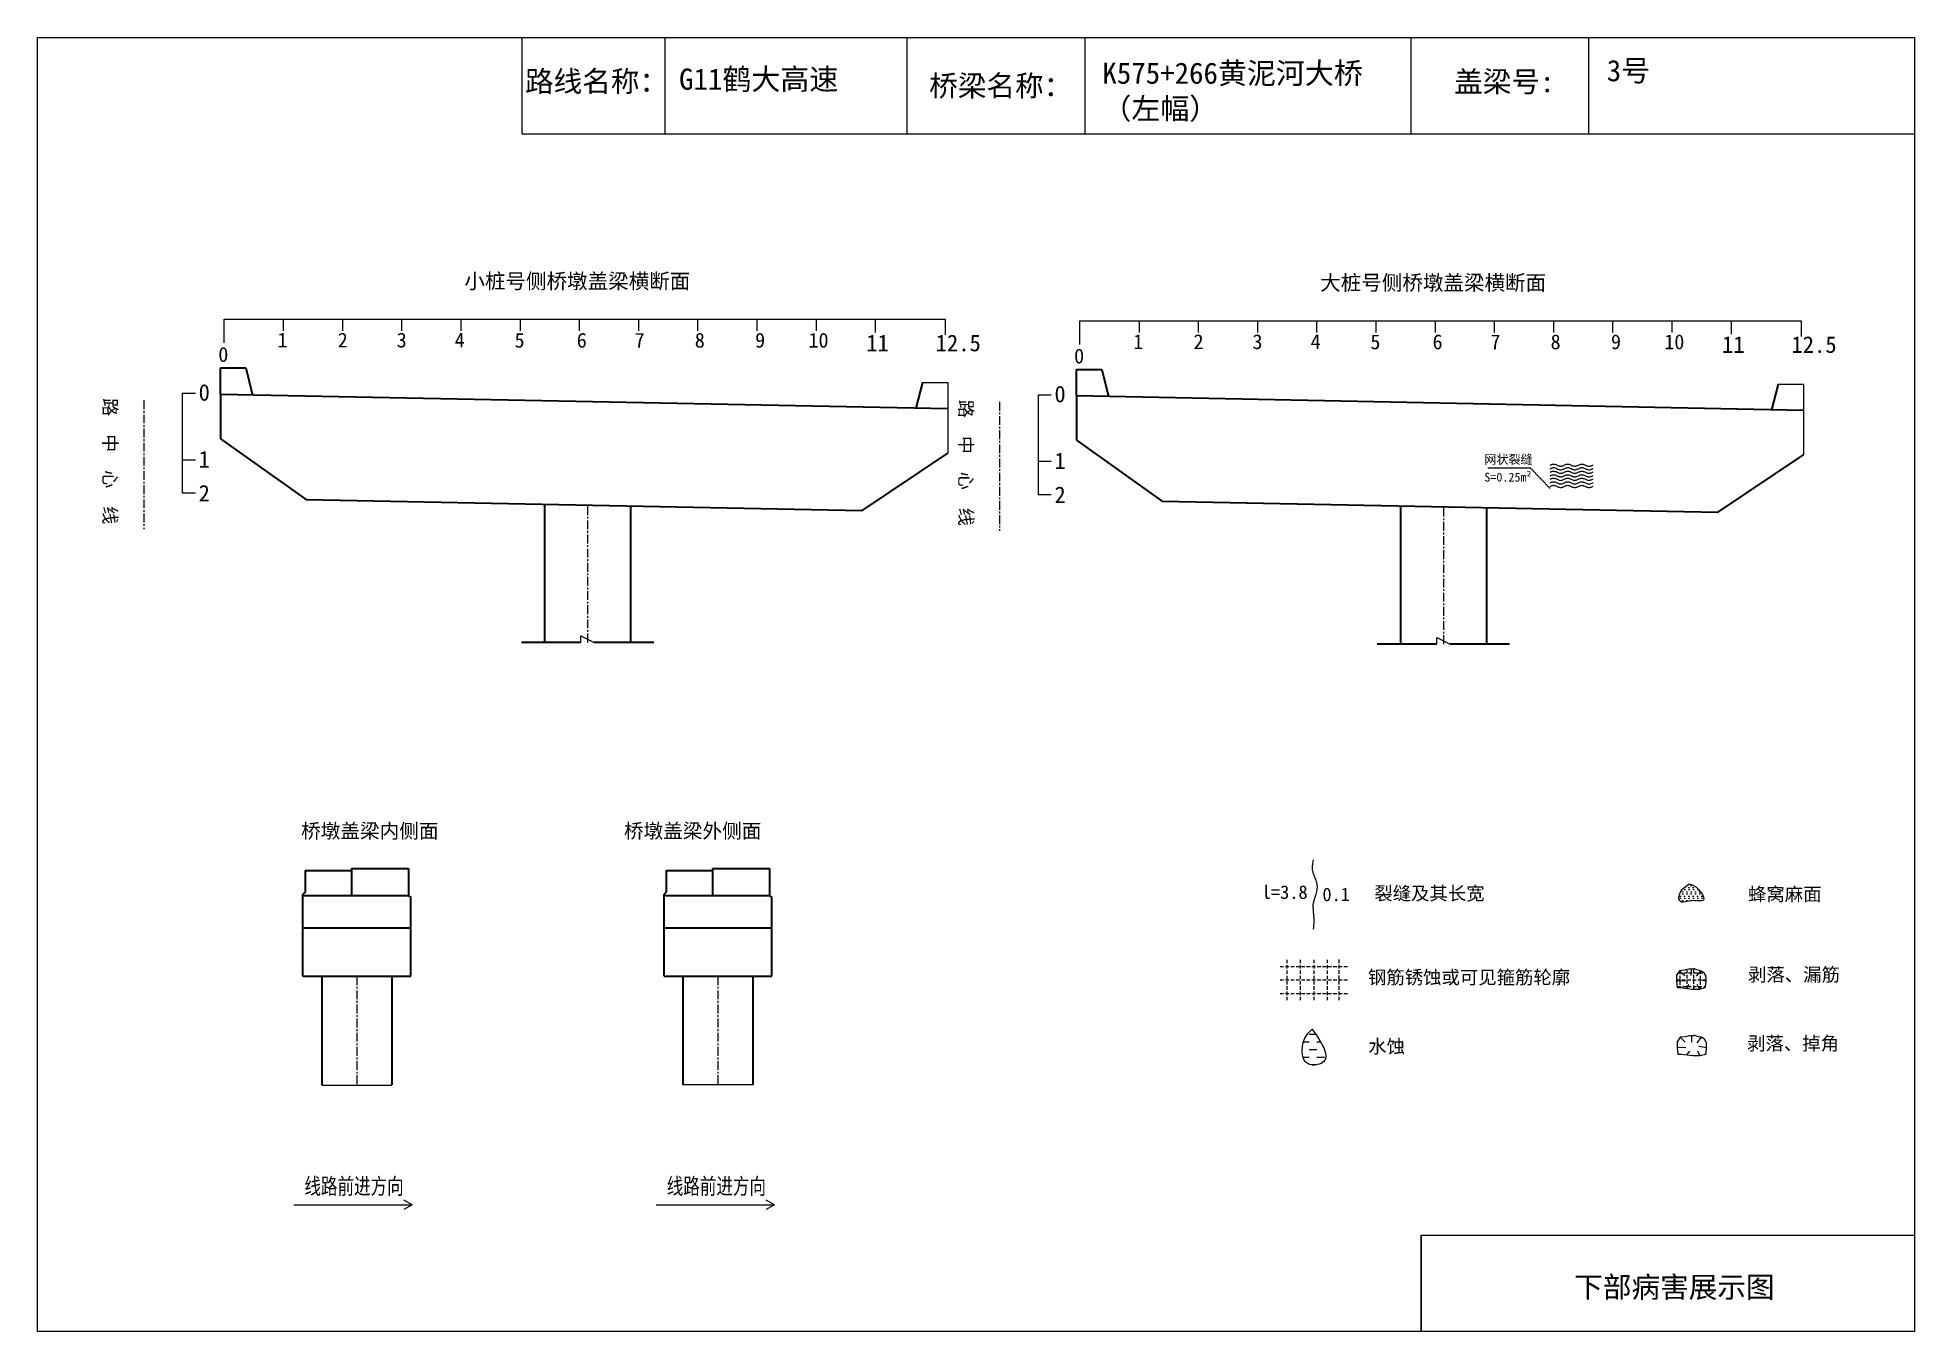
# Model space of a CAD drawing. Header units: millimetres. Extents: x 0 to 530, y 0 to 366.
import ezdxf
from ezdxf.enums import TextEntityAlignment as Align

# ---------------------------------------------------------------- set-up
doc = ezdxf.new("R2010")
doc.units = ezdxf.units.MM
for name, pattern in [('CENTER', [2, 1.25, -0.25, 0.25, -0.25]), ('DASHED', [0.75, 0.5, -0.25]), ('EBG_CENTER', [1.1, 0.8, -0.15, 0, -0.15])]:
    doc.linetypes.add(name, pattern=pattern)
doc.layers.add('Center', color=3, linetype='EBG_CENTER', lineweight=18)
doc.layers.add('中粗实线', color=4, linetype='Continuous', lineweight=35)
for name, color, linetype in [('加固措施', 7, 'Continuous'), ('图层1', 7, 'Continuous'), ('文字', 1, 'Continuous'), ('病害', 5, 'Continuous')]:
    doc.layers.add(name, color=color, linetype=linetype)
doc.styles.add('HAN', font='', dxfattribs={"width": 0.75})
doc.styles.get("Standard").update_dxf_attribs({"font": 'simsun.ttc', "height": 4.25})
doc.styles.add('汉字', font='')
doc.styles.get('HAN').set_extended_font_data('SimSun')
doc.styles.get('汉字').set_extended_font_data('SimSun')

# ---------------------------------------------------------------- blocks, each defined once
blk = doc.blocks.new('88888')
for p, q in [((1245.415, -3599.279), (1245.261, -3599.19)), ((1243.215, -3599.279), (1245.415, -3599.279)), ((1245.415, -3599.279), (1245.261, -3599.367))]:
    blk.add_line(p, q)
at = {"layer": '文字', "color": 0, "style": 'HAN', "width": 0.75}
blk.add_text('线路前进方向', height=0.3, dxfattribs=at).set_placement((1244.335, -3599.082), align=Align.CENTER)
blk = doc.blocks.new('adfsd')
at = {"lineweight": -2, "ltscale": 0.5}
for p, q in [((1140.897, -3083.694), (1140.936, -3083.729)), ((1140.983, -3083.682), (1140.981, -3083.729)), ((1141.053, -3083.694), (1141.022, -3083.735)), ((1140.876, -3083.768), (1140.94, -3083.769)), ((1140.948, -3083.824), (1140.969, -3083.796)), ((1141.045, -3083.83), (1141.028, -3083.796)), ((1141.094, -3083.772), (1141.036, -3083.763))]:
    blk.add_line(p, q, dxfattribs=at)
blk.add_lwpolyline([(1141, -3083.682), (1140.967, -3083.682), (1140.934, -3083.69), (1140.897, -3083.694), (1140.876, -3083.727), (1140.876, -3083.768), (1140.88, -3083.818), (1140.905, -3083.818), (1140.991, -3083.83), (1141.045, -3083.83), (1141.078, -3083.822), (1141.09, -3083.814), (1141.094, -3083.772), (1141.094, -3083.735), (1141.078, -3083.707), (1141.053, -3083.694), (1141.033, -3083.69), (1141, -3083.678)], dxfattribs=at)

msp = doc.modelspace()

# ---------------------------------------------------------------- hatches: boundary and pattern name
at = {"layer": '加固措施', "lineweight": -2}
h = msp.add_hatch(dxfattribs=at)
h.set_pattern_fill('DOTS', scale=0.761211)
h.set_pattern_definition([(0, (-4133.865, -228.021), (0.60421105, 1.2084221), [0, -1.2084221])])
edge = h.paths.add_edge_path()
edge.add_spline(control_points=[(466.5, 126.36), (465.37, 125.58), (463.76, 124.47), (463.58, 120.38), (467.38, 122.26), (472.55, 120.79), (468.71, 126.45), (466.63, 126.36), (466.5, 126.36)], knot_values=[0, 0, 0, 0, 5.205471, 7.397577, 12.944796, 16.169923, 23.88441, 24.400432, 24.400432, 24.400432, 24.400432], degree=3, periodic=0)
h = msp.add_hatch(dxfattribs=at)
h.set_pattern_fill('DASH', color=256, scale=0.68509)
h.set_pattern_definition([(0, (-3780.0898, -192.23), (2.1751598, 2.1751598), [2.1751598, -2.1751598])])
edge = h.paths.add_edge_path()
edge.add_spline(control_points=[(360.1, 85.42), (359.56, 84.94), (357.02, 82.69), (356.34, 74.5), (366.54, 75.95), (362.77, 81.5), (360.1, 85.42)], knot_values=[0, 0, 0, 0, 3.237042, 15.187225, 21.182779, 35.601669, 35.601669, 35.601669, 35.601669], degree=3, periodic=0)
at = {"layer": '病害', "lineweight": -2}
h = msp.add_hatch(dxfattribs=at)
h.set_pattern_fill('DOTS', color=4, scale=0.761211, style=0)
h.set_pattern_definition([(0, (-7292.149, -678.2086), (0.60421105, 1.2084221), [0, -1.2084221])])
edge = h.paths.add_edge_path()
edge.add_spline(control_points=[(466.5, 126.36), (465.37, 125.58), (463.76, 124.47), (463.58, 120.38), (467.38, 122.26), (472.55, 120.79), (468.71, 126.45), (466.63, 126.36), (466.5, 126.36)], knot_values=[0, 0, 0, 0, 1.041094, 1.479515, 2.588959, 3.233985, 4.776882, 4.880086, 4.880086, 4.880086, 4.880086], degree=3, periodic=0)

# ---------------------------------------------------------------- linework, layer by layer
at = {"color": 0, "linetype": 'ByBlock'}
for p, q in [((0, 365.59), (530.24, 365.59)), ((0, 0), (0, 365.59)), ((136.78, 365.59), (136.78, 338.41)), ((245.6, 365.59), (245.6, 338.41)), ((387.92, 365.59), (387.92, 338.41)), ((438.18, 365.53), (438.18, 338.35)), ((530.24, 365.59), (530.24, 0)), ((136.78, 338.41), (530.24, 338.41)), ((390.91, 0), (390.91, 27.18)), ((390.91, 27.18), (530.24, 27.18)), ((530.24, 0), (0, 0))]:
    msp.add_line(p, q, dxfattribs=at)
at = {"color": 0}
for p, q in [((52.68, 279.33), (52.68, 286.02)), ((52.68, 286.02), (69.4, 286.02)), ((69.4, 286.02), (69.4, 282.68)), ((69.4, 286.02), (86.13, 286.02)), ((86.13, 286.02), (102.85, 286.02)), ((86.13, 286.02), (86.13, 282.68)), ((102.85, 286.02), (119.58, 286.02)), ((102.85, 286.02), (102.85, 282.68)), ((119.58, 286.02), (136.3, 286.02)), ((119.58, 286.02), (119.58, 282.68)), ((136.3, 286.02), (153.03, 286.02)), ((136.3, 286.02), (136.3, 282.68)), ((153.03, 286.02), (169.75, 286.02)), ((153.03, 286.02), (153.03, 282.68)), ((169.75, 286.02), (186.48, 286.02)), ((169.75, 286.02), (169.75, 282.68)), ((186.48, 286.02), (203.2, 286.02)), ((186.48, 286.02), (186.48, 282.68)), ((186.48, 286.02), (199.86, 286.02)), ((203.2, 286.02), (219.93, 286.02)), ((203.2, 286.02), (203.2, 282.68)), ((203.2, 286.02), (206.55, 286.02)), ((219.93, 286.02), (236.65, 286.02)), ((219.93, 286.02), (219.93, 282.68)), ((236.66, 285.98), (236.66, 282.23)), ((294.45, 278.88), (294.45, 285.57)), ((294.45, 285.57), (311.17, 285.57)), ((311.17, 285.57), (311.17, 282.23)), ((311.17, 285.57), (327.9, 285.57)), ((327.9, 285.57), (344.62, 285.57)), ((327.9, 285.57), (327.9, 282.23)), ((344.62, 285.57), (361.35, 285.57)), ((344.62, 285.57), (344.62, 282.23)), ((361.35, 285.57), (378.07, 285.57)), ((361.35, 285.57), (361.35, 282.23)), ((378.07, 285.57), (394.8, 285.57)), ((378.07, 285.57), (378.07, 282.23)), ((394.8, 285.57), (411.52, 285.57)), ((394.8, 285.57), (394.8, 282.23)), ((411.52, 285.57), (428.25, 285.57)), ((411.52, 285.57), (411.52, 282.23)), ((428.25, 285.57), (444.97, 285.57)), ((428.25, 285.57), (428.25, 282.23)), ((428.25, 285.57), (441.63, 285.57)), ((444.97, 285.57), (461.7, 285.57)), ((444.97, 285.57), (444.97, 282.23)), ((444.97, 285.57), (448.32, 285.57)), ((461.7, 285.57), (478.42, 285.57)), ((461.7, 285.57), (461.7, 282.23)), ((478.43, 285.53), (478.43, 281.78)), ((44.63, 264.98), (40.9, 264.98)), ((40.9, 264.98), (40.9, 236.97)), ((286.4, 264.53), (282.67, 264.53)), ((282.67, 264.53), (282.67, 236.52)), ((40.9, 246.31), (44.63, 246.31)), ((282.67, 245.86), (286.4, 245.86)), ((40.9, 236.97), (44.63, 236.97)), ((282.67, 236.52), (286.4, 236.52)), ((153.53, 194.68), (153.53, 196.55)), ((395.3, 194.23), (395.3, 196.1))]:
    msp.add_line(p, q, dxfattribs=at)
at = {"linetype": 'ByBlock'}
for p, q in [((236.66, 285.98), (256.44, 285.98)), ((256.44, 285.98), (256.44, 281.57)), ((478.43, 285.53), (498.21, 285.53)), ((498.21, 285.53), (498.21, 281.12)), ((249.97, 268.12), (257.12, 268.12)), ((257.12, 268.12), (257.12, 260.65)), ((491.74, 267.67), (498.89, 267.67)), ((498.89, 267.67), (498.89, 260.2)), ((257.12, 260.65), (257.12, 248.14)), ((498.89, 260.2), (498.89, 247.69)), ((153.53, 196.55), (157.26, 194.68)), ((395.3, 196.1), (399.03, 194.23))]:
    msp.add_line(p, q, dxfattribs=at)
at = {"color": 1, "linetype": 'CENTER', "ltscale": 2}
for p, q in [((29.99, 263.09), (29.99, 226.65)), ((271.76, 262.64), (271.76, 226.2))]:
    msp.add_line(p, q, dxfattribs=at)
at = {"color": 1, "linetype": 'DASHED', "ltscale": 2}
for p, q in [((351.03, 103.12), (370.06, 103.12)), ((352.93, 105.02), (352.93, 93.6)), ((356.74, 105.02), (356.74, 93.6)), ((360.55, 105.02), (360.55, 93.6)), ((364.35, 105.02), (364.35, 93.6)), ((367.61, 105.05), (367.61, 93.63)), ((463.45, 101.3), (470.83, 101.3)), ((463.98, 101.94), (463.98, 97.23)), ((465.89, 102.25), (465.89, 96.99)), ((467.79, 102.25), (467.79, 96.76)), ((469.69, 101.95), (469.69, 96.82)), ((351.03, 99.31), (370.06, 99.31)), ((351.03, 95.5), (370.06, 95.5)), ((463.06, 99.39), (471.36, 99.39)), ((463.2, 97.49), (471.21, 97.49))]:
    msp.add_line(p, q, dxfattribs=at)
for p, q in [((80.29, 69.58), (100.06, 69.58)), ((182.26, 69.76), (202.03, 69.76))]:
    msp.add_line(p, q)
at = {"color": 0, "linetype": 'ByBlock'}
msp.add_lwpolyline([(0, 365.59), (530.24, 365.59), (530.24, 0), (0, 0)], close=True, dxfattribs=at)
at = {"color": 7}
for points in [[(427.28, 244.77), (427.48, 244.86), (427.68, 244.95), (427.88, 245.01), (428.08, 245.06), (428.28, 245.07), (428.48, 245.06), (428.68, 245.01), (428.88, 244.95), (429.08, 244.86), (429.28, 244.77), (429.48, 244.68), (429.68, 244.59), (429.88, 244.53), (430.08, 244.49), (430.28, 244.47), (430.48, 244.49), (430.68, 244.53), (430.88, 244.59), (431.08, 244.68), (431.28, 244.77), (431.48, 244.86), (431.68, 244.95), (431.88, 245.01), (432.08, 245.06), (432.28, 245.07), (432.48, 245.06), (432.68, 245.01), (432.88, 244.95), (433.08, 244.86), (433.28, 244.77), (433.48, 244.68), (433.68, 244.59), (433.88, 244.53), (434.08, 244.49), (434.28, 244.47), (434.48, 244.49), (434.68, 244.53), (434.88, 244.59), (435.08, 244.68), (435.28, 244.77), (435.48, 244.86), (435.68, 244.95), (435.88, 245.01), (436.08, 245.06), (436.28, 245.07), (436.48, 245.06), (436.68, 245.01), (436.88, 244.95), (437.08, 244.86), (437.28, 244.77), (437.48, 244.68), (437.68, 244.59), (437.88, 244.53), (438.08, 244.49), (438.28, 244.47), (438.48, 244.49), (438.68, 244.53), (438.88, 244.59), (439.08, 244.68), (439.28, 244.77), (439.48, 244.86)], [(427.28, 243.77), (427.48, 243.86), (427.68, 243.95), (427.88, 244.01), (428.08, 244.06), (428.28, 244.07), (428.48, 244.06), (428.68, 244.01), (428.88, 243.95), (429.08, 243.86), (429.28, 243.77), (429.48, 243.68), (429.68, 243.59), (429.88, 243.53), (430.08, 243.49), (430.28, 243.47), (430.48, 243.49), (430.68, 243.53), (430.88, 243.59), (431.08, 243.68), (431.28, 243.77), (431.48, 243.86), (431.68, 243.95), (431.88, 244.01), (432.08, 244.06), (432.28, 244.07), (432.48, 244.06), (432.68, 244.01), (432.88, 243.95), (433.08, 243.86), (433.28, 243.77), (433.48, 243.68), (433.68, 243.59), (433.88, 243.53), (434.08, 243.49), (434.28, 243.47), (434.48, 243.49), (434.68, 243.53), (434.88, 243.59), (435.08, 243.68), (435.28, 243.77), (435.48, 243.86), (435.68, 243.95), (435.88, 244.01), (436.08, 244.06), (436.28, 244.07), (436.48, 244.06), (436.68, 244.01), (436.88, 243.95), (437.08, 243.86), (437.28, 243.77), (437.48, 243.68), (437.68, 243.59), (437.88, 243.53), (438.08, 243.49), (438.28, 243.47), (438.48, 243.49), (438.68, 243.53), (438.88, 243.59), (439.08, 243.68), (439.28, 243.77), (439.48, 243.86)], [(427.28, 238.13), (421.73, 243.88), (409.73, 243.88)], [(427.28, 242.77), (427.48, 242.86), (427.68, 242.95), (427.88, 243.01), (428.08, 243.06), (428.28, 243.07), (428.48, 243.06), (428.68, 243.01), (428.88, 242.95), (429.08, 242.86), (429.28, 242.77), (429.48, 242.68), (429.68, 242.59), (429.88, 242.53), (430.08, 242.49), (430.28, 242.47), (430.48, 242.49), (430.68, 242.53), (430.88, 242.59), (431.08, 242.68), (431.28, 242.77), (431.48, 242.86), (431.68, 242.95), (431.88, 243.01), (432.08, 243.06), (432.28, 243.07), (432.48, 243.06), (432.68, 243.01), (432.88, 242.95), (433.08, 242.86), (433.28, 242.77), (433.48, 242.68), (433.68, 242.59), (433.88, 242.53), (434.08, 242.49), (434.28, 242.47), (434.48, 242.49), (434.68, 242.53), (434.88, 242.59), (435.08, 242.68), (435.28, 242.77), (435.48, 242.86), (435.68, 242.95), (435.88, 243.01), (436.08, 243.06), (436.28, 243.07), (436.48, 243.06), (436.68, 243.01), (436.88, 242.95), (437.08, 242.86), (437.28, 242.77), (437.48, 242.68), (437.68, 242.59), (437.88, 242.53), (438.08, 242.49), (438.28, 242.47), (438.48, 242.49), (438.68, 242.53), (438.88, 242.59), (439.08, 242.68), (439.28, 242.77), (439.48, 242.86)], [(427.28, 241.77), (427.48, 241.86), (427.68, 241.95), (427.88, 242.01), (428.08, 242.06), (428.28, 242.07), (428.48, 242.06), (428.68, 242.01), (428.88, 241.95), (429.08, 241.86), (429.28, 241.77), (429.48, 241.68), (429.68, 241.59), (429.88, 241.53), (430.08, 241.49), (430.28, 241.47), (430.48, 241.49), (430.68, 241.53), (430.88, 241.59), (431.08, 241.68), (431.28, 241.77), (431.48, 241.86), (431.68, 241.95), (431.88, 242.01), (432.08, 242.06), (432.28, 242.07), (432.48, 242.06), (432.68, 242.01), (432.88, 241.95), (433.08, 241.86), (433.28, 241.77), (433.48, 241.68), (433.68, 241.59), (433.88, 241.53), (434.08, 241.49), (434.28, 241.47), (434.48, 241.49), (434.68, 241.53), (434.88, 241.59), (435.08, 241.68), (435.28, 241.77), (435.48, 241.86), (435.68, 241.95), (435.88, 242.01), (436.08, 242.06), (436.28, 242.07), (436.48, 242.06), (436.68, 242.01), (436.88, 241.95), (437.08, 241.86), (437.28, 241.77), (437.48, 241.68), (437.68, 241.59), (437.88, 241.53), (438.08, 241.49), (438.28, 241.47), (438.48, 241.49), (438.68, 241.53), (438.88, 241.59), (439.08, 241.68), (439.28, 241.77), (439.48, 241.86)], [(427.28, 240.77), (427.48, 240.86), (427.68, 240.95), (427.88, 241.01), (428.08, 241.06), (428.28, 241.07), (428.48, 241.06), (428.68, 241.01), (428.88, 240.95), (429.08, 240.86), (429.28, 240.77), (429.48, 240.68), (429.68, 240.59), (429.88, 240.53), (430.08, 240.49), (430.28, 240.47), (430.48, 240.49), (430.68, 240.53), (430.88, 240.59), (431.08, 240.68), (431.28, 240.77), (431.48, 240.86), (431.68, 240.95), (431.88, 241.01), (432.08, 241.06), (432.28, 241.07), (432.48, 241.06), (432.68, 241.01), (432.88, 240.95), (433.08, 240.86), (433.28, 240.77), (433.48, 240.68), (433.68, 240.59), (433.88, 240.53), (434.08, 240.49), (434.28, 240.47), (434.48, 240.49), (434.68, 240.53), (434.88, 240.59), (435.08, 240.68), (435.28, 240.77), (435.48, 240.86), (435.68, 240.95), (435.88, 241.01), (436.08, 241.06), (436.28, 241.07), (436.48, 241.06), (436.68, 241.01), (436.88, 240.95), (437.08, 240.86), (437.28, 240.77), (437.48, 240.68), (437.68, 240.59), (437.88, 240.53), (438.08, 240.49), (438.28, 240.47), (438.48, 240.49), (438.68, 240.53), (438.88, 240.59), (439.08, 240.68), (439.28, 240.77), (439.48, 240.86)], [(427.28, 239.77), (427.48, 239.86), (427.68, 239.95), (427.88, 240.01), (428.08, 240.06), (428.28, 240.07), (428.48, 240.06), (428.68, 240.01), (428.88, 239.95), (429.08, 239.86), (429.28, 239.77), (429.48, 239.68), (429.68, 239.59), (429.88, 239.53), (430.08, 239.49), (430.28, 239.47), (430.48, 239.49), (430.68, 239.53), (430.88, 239.59), (431.08, 239.68), (431.28, 239.77), (431.48, 239.86), (431.68, 239.95), (431.88, 240.01), (432.08, 240.06), (432.28, 240.07), (432.48, 240.06), (432.68, 240.01), (432.88, 239.95), (433.08, 239.86), (433.28, 239.77), (433.48, 239.68), (433.68, 239.59), (433.88, 239.53), (434.08, 239.49), (434.28, 239.47), (434.48, 239.49), (434.68, 239.53), (434.88, 239.59), (435.08, 239.68), (435.28, 239.77), (435.48, 239.86), (435.68, 239.95), (435.88, 240.01), (436.08, 240.06), (436.28, 240.07), (436.48, 240.06), (436.68, 240.01), (436.88, 239.95), (437.08, 239.86), (437.28, 239.77), (437.48, 239.68), (437.68, 239.59), (437.88, 239.53), (438.08, 239.49), (438.28, 239.47), (438.48, 239.49), (438.68, 239.53), (438.88, 239.59), (439.08, 239.68), (439.28, 239.77), (439.48, 239.86)], [(427.28, 238.77), (427.48, 238.86), (427.68, 238.95), (427.88, 239.01), (428.08, 239.06), (428.28, 239.07), (428.48, 239.06), (428.68, 239.01), (428.88, 238.95), (429.08, 238.86), (429.28, 238.77), (429.48, 238.68), (429.68, 238.59), (429.88, 238.53), (430.08, 238.49), (430.28, 238.47), (430.48, 238.49), (430.68, 238.53), (430.88, 238.59), (431.08, 238.68), (431.28, 238.77), (431.48, 238.86), (431.68, 238.95), (431.88, 239.01), (432.08, 239.06), (432.28, 239.07), (432.48, 239.06), (432.68, 239.01), (432.88, 238.95), (433.08, 238.86), (433.28, 238.77), (433.48, 238.68), (433.68, 238.59), (433.88, 238.53), (434.08, 238.49), (434.28, 238.47), (434.48, 238.49), (434.68, 238.53), (434.88, 238.59), (435.08, 238.68), (435.28, 238.77), (435.48, 238.86), (435.68, 238.95), (435.88, 239.01), (436.08, 239.06), (436.28, 239.07), (436.48, 239.06), (436.68, 239.01), (436.88, 238.95), (437.08, 238.86), (437.28, 238.77), (437.48, 238.68), (437.68, 238.59), (437.88, 238.53), (438.08, 238.49), (438.28, 238.47), (438.48, 238.49), (438.68, 238.53), (438.88, 238.59), (439.08, 238.68), (439.28, 238.77), (439.48, 238.86)]]:
    msp.add_lwpolyline(points, dxfattribs=at)
at = {"lineweight": -2}
msp.add_open_spline([(466.5, 126.36), (465.37, 125.58), (463.76, 124.47), (463.58, 120.38), (467.38, 122.26), (472.55, 120.79), (468.71, 126.45), (466.63, 126.36), (466.5, 126.36)], degree=3, knots=[0, 0, 0, 0, 3.962461, 5.631115, 9.853718, 12.30872, 18.18107, 18.573871, 18.573871, 18.573871, 18.573871], dxfattribs=at)
at = {"layer": 'Center', "color": 1, "linetype": 'CENTER', "ltscale": 2}
for p, q in [((155.39, 233.17), (155.39, 194.68)), ((397.17, 232.72), (397.17, 194.23)), ((90.2, 100.38), (90.2, 69.7)), ((192.2, 100.38), (192.2, 69.7))]:
    msp.add_line(p, q, dxfattribs=at)
at = {"layer": '中粗实线', "color": 0}
for p, q in [((51.73, 264.76), (51.73, 272.23)), ((51.73, 272.23), (58.88, 272.23)), ((58.88, 272.23), (60.75, 264.58)), ((293.5, 264.31), (293.5, 271.78)), ((293.5, 271.78), (300.65, 271.78)), ((300.65, 271.78), (302.52, 264.13)), ((249.97, 268.12), (248.1, 260.83)), ((491.74, 267.67), (489.87, 260.38)), ((51.73, 264.76), (51.73, 252.25)), ((257.12, 260.65), (51.73, 264.76)), ((293.5, 264.31), (293.5, 251.8)), ((498.89, 260.2), (293.5, 264.31)), ((51.73, 252.25), (76, 234.96)), ((293.5, 251.8), (317.77, 234.51)), ((232.85, 231.83), (257.12, 248.14)), ((474.62, 231.37), (498.89, 247.69)), ((232.85, 231.83), (76, 234.96)), ((143.26, 233.42), (143.26, 194.68)), ((474.62, 231.37), (317.77, 234.51)), ((167.53, 232.93), (167.53, 194.68)), ((385.03, 232.97), (385.03, 194.23)), ((409.3, 232.48), (409.3, 194.23)), ((153.53, 194.68), (136.72, 194.68)), ((174.07, 194.68), (157.26, 194.68)), ((395.3, 194.23), (378.49, 194.23)), ((415.84, 194.23), (399.03, 194.23)), ((75.58, 130.22), (88.68, 130.22)), ((75.58, 130.22), (75.58, 124.13)), ((88.68, 130.83), (104.82, 130.83)), ((88.68, 130.83), (88.68, 123.21)), ((104.82, 130.83), (104.82, 123.21)), ((177.59, 130.22), (190.68, 130.22)), ((177.59, 130.22), (177.59, 124.13)), ((190.68, 130.83), (206.82, 130.83)), ((190.68, 130.83), (190.68, 123.21)), ((206.82, 130.83), (206.82, 123.21)), ((75.58, 124.13), (74.98, 123.52)), ((74.98, 100.38), (74.98, 123.52)), ((74.98, 123.21), (104.82, 123.21)), ((104.82, 123.21), (105.42, 122.6)), ((105.42, 100.38), (105.42, 122.6)), ((177.59, 124.13), (176.98, 123.52)), ((176.98, 100.38), (176.98, 123.52)), ((176.98, 123.21), (206.82, 123.21)), ((206.82, 123.21), (207.43, 122.6)), ((207.43, 100.38), (207.43, 122.6)), ((74.98, 114.08), (105.42, 114.08)), ((176.98, 114.08), (207.43, 114.08)), ((74.98, 100.38), (105.42, 100.38)), ((80.3, 100.38), (80.3, 69.7)), ((100.1, 100.38), (100.1, 69.7)), ((176.98, 100.38), (207.43, 100.38)), ((182.31, 100.38), (182.31, 69.7)), ((202.1, 100.38), (202.1, 69.7))]:
    msp.add_line(p, q, dxfattribs=at)
at = {"layer": '加固措施', "lineweight": -2}
msp.add_open_spline([(360.1, 85.42), (359.56, 84.94), (357.02, 82.69), (356.34, 74.5), (366.54, 75.95), (362.77, 81.5), (360.1, 85.42)], degree=3, knots=[0, 0, 0, 0, 2.217654, 10.404596, 14.512083, 24.390306, 24.390306, 24.390306, 24.390306], dxfattribs=at)
at = {"layer": '图层1', "lineweight": -2}
msp.add_open_spline([(360.38, 133.26), (360.34, 133.02), (360.29, 132.79), (360.18, 132.09), (360.12, 131.65), (360.09, 131.03), (360.09, 130.83), (360.12, 130.52), (360.13, 130.4), (360.17, 130.17), (360.2, 130.06), (360.3, 129.64), (360.42, 129.32), (360.69, 128.61), (360.85, 128.23), (361.15, 127.4), (361.29, 126.95), (361.43, 126.17), (361.46, 125.87), (361.47, 125.27), (361.44, 124.98), (361.37, 124.43), (361.31, 124.16), (361.19, 123.65), (361.12, 123.41), (360.93, 122.8), (360.8, 122.45), (360.59, 121.79), (360.49, 121.48), (360.39, 121.06), (360.36, 120.92), (360.33, 120.69), (360.31, 120.59), (360.3, 120.37), (360.29, 120.25), (360.28, 119.84), (360.3, 119.52), (360.35, 118.83), (360.39, 118.46), (360.46, 117.82), (360.48, 117.56), (360.52, 117.05), (360.53, 116.82), (360.54, 116.36), (360.54, 116.13), (360.53, 115.46), (360.5, 115.02), (360.45, 114.26), (360.42, 113.94), (360.4, 113.62)], degree=3, knots=[0, 0, 0, 0, 0.93103, 0.93103, 2.904338, 2.904338, 3.933552, 3.933552, 4.598026, 4.598026, 5.2625, 5.2625, 6.799065, 6.799065, 8.335629, 8.335629, 9.872194, 9.872194, 10.744529, 10.744529, 11.616864, 11.616864, 12.4892, 12.4892, 13.361535, 13.361535, 14.755665, 14.755665, 16.149795, 16.149795, 16.835641, 16.835641, 17.410365, 17.410365, 17.98509, 17.98509, 19.45733, 19.45733, 20.929571, 20.929571, 21.910052, 21.910052, 22.722819, 22.722819, 23.535585, 23.535585, 25.161117, 25.161117, 26.428502, 26.428502, 26.428502, 26.428502], dxfattribs=at)
at = {"layer": '病害', "color": 5}
for p, q in [((136.78, 365.59), (136.78, 338.41)), ((245.6, 365.59), (245.6, 338.41)), ((387.92, 365.59), (387.92, 338.41)), ((530.24, 365.59), (530.24, 338.41)), ((136.78, 338.41), (387.36, 338.41)), ((387.36, 338.41), (530.24, 338.41)), ((390.91, 27.18), (530.24, 27.18)), ((390.91, 27.18), (390.91, 0)), ((530.24, 27.18), (530.24, 0))]:
    msp.add_line(p, q, dxfattribs=at)
at = {"layer": '病害', "color": 0}
for p, q in [((177.19, 365.59), (177.19, 338.41)), ((295.85, 365.59), (295.85, 338.41))]:
    msp.add_line(p, q, dxfattribs=at)

# ---------------------------------------------------------------- block references
at = {"color": 0, "xscale": 38.06053851010397, "yscale": 38.06053851010397, "zscale": 38.06053851010397}
for p in [(-42959.3, 117468.99), (-42959.14, 117450.16)]:
    msp.add_blockref('adfsd', p, dxfattribs=at)
at = {"xscale": 15.22421540404159, "yscale": 15.22421540404159, "zscale": 15.22421540404159}
for p in [(-18854.61, 54831.98), (-18752.24, 54831.98)]:
    msp.add_blockref('88888', p, dxfattribs=at)

# ---------------------------------------------------------------- texts
for s, height, p in [('1', 4.18, (67.77, 278.01)), ('2', 4.18, (84.8, 278.01)), ('3', 4.18, (101.45, 278.01)), ('4', 4.18, (117.86, 278.01)), ('5', 4.18, (134.76, 277.97)), ('6', 4.18, (152.32, 277.97)), ('7', 4.18, (168.66, 277.97)), ('8', 4.18, (185.67, 277.97)), ('9', 4.18, (202.72, 277.97)), ('10', 4.181, (217.78, 277.97)), ('11', 4.693, (234.1, 276.94)), ('12.5', 4.693, (253.71, 276.94)), ('1', 4.18, (309.54, 277.56)), ('2', 4.18, (326.57, 277.56)), ('3', 4.18, (343.22, 277.56)), ('4', 4.18, (359.63, 277.56)), ('5', 4.18, (376.53, 277.52)), ('6', 4.18, (394.09, 277.52)), ('7', 4.18, (410.44, 277.52)), ('8', 4.18, (427.44, 277.52)), ('9', 4.18, (444.49, 277.52)), ('10', 4.181, (459.55, 277.52)), ('11', 4.693, (475.87, 276.49)), ('12.5', 4.693, (495.48, 276.49)), ('0', 4.18, (51.06, 273.95)), ('0', 4.18, (292.83, 273.5)), ('0', 4.67, (45.51, 262.98)), ('0', 4.67, (287.28, 262.53)), ('1', 4.67, (45.51, 244.09)), ('1', 4.67, (287.28, 243.64)), ('2', 4.67, (45.51, 234.5)), ('2', 4.67, (287.28, 234.05))]:
    msp.add_text(s, height=height).set_placement(p)
for p in [(18.64, 263.69), (260.41, 263.24)]:
    msp.add_text('路  中  心  线', height=3.734, rotation=270).set_placement(p)
at = {"color": 7}
for s, p in [('网状裂缝', (408.73, 245.13)), ('S=0.25m²', (408.73, 240.13))]:
    msp.add_text(s, height=2.5, dxfattribs=at).set_placement(p)
at = {"char_height": 6, "attachment_point": 1}
for s, insert, width in [('{\\fSimSun|b0|i0|c134|p2;\\C7;G11鹤大高速}', (181.23, 356.83), 62.0827), ('K575+266黄泥河大桥（左幅）', (300.82, 358.52), 84.4751), ('3号', (443.31, 359.23), 78.5613)]:
    msp.add_mtext(s, dxfattribs=dict(at, insert=insert, width=width))
at = {"layer": '图层1', "style": '汉字'}
for s, p in [('路线名称：', (137.7, 350.25)), ('桥梁名称：', (251.89, 349)), ('盖梁号:', (400.2, 350.16)), ('下部病害展示图', (434.11, 9.58))]:
    msp.add_text(s, height=5.93, dxfattribs=at).set_placement(p)
at = {"layer": '图层1', "lineweight": -2, "attachment_point": 1}
for s, insert, char_height in [('l=3.8', (345.86, 126.03), 3.806), ('0.1', (362.99, 125.4), 3.806), ('裂缝及其长宽', (377.65, 125.68), 3.806), ('蜂窝麻面', (483.22, 125.44), 3.806), ('钢筋锈蚀或可见箍筋轮廓', (375.86, 101.98), 3.8061), ('剥落、漏筋', (483.22, 102.74), 3.806), ('水蚀', (375.93, 82.42), 3.806), ('剥落、掉角', (482.98, 83.29), 3.806)]:
    msp.add_mtext(s, dxfattribs=dict(at, insert=insert, char_height=char_height))
at = {"layer": '文字', "color": 0}
for s, height, p in [('小桩号侧桥墩盖梁横断面', 4.2544, (152.49, 294.64)), ('大桩号侧桥墩盖梁横断面', 4.2544, (394.27, 294.19)), ('桥墩盖梁内侧面', 4.069, (93.87, 139.39)), ('桥墩盖梁外侧面', 4.069, (185.07, 139.39))]:
    msp.add_text(s, height=height, dxfattribs=at).set_placement(p, align=Align.CENTER)

doc.saveas('drawing.dxf')
